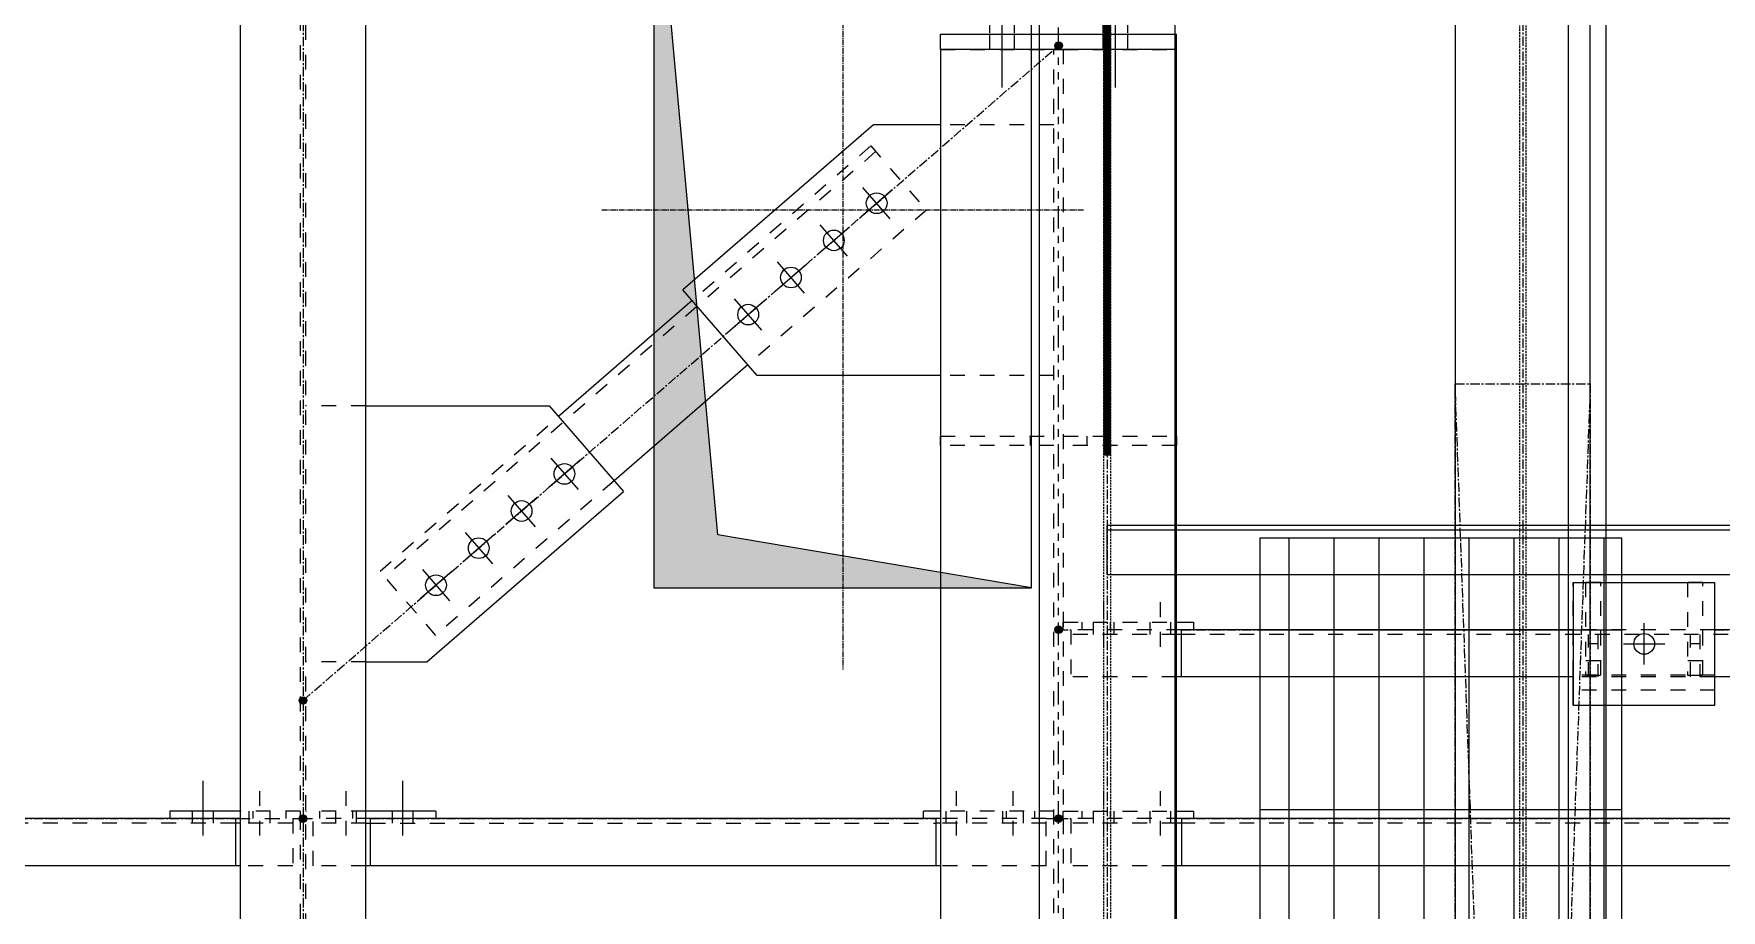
# Model space of a CAD drawing. Header units: inches. Extents: x 209270 to 234360, y -180214 to -150194.
# Drawn here: x 227091 to 229325, y -159761 to -158600 of the extents above; entities that cross this region are included whole.
import ezdxf

# ---------------------------------------------------------------- set-up
doc = ezdxf.new("R2010")
doc.units = ezdxf.units.IN
doc.header["$LTSCALE"] = 10
doc.header["$MEASUREMENT"] = 0
for name, pattern in [('CENTER', [2, 1.25, -0.25, 0.25, -0.25]), ('CENTER2', [1.125, 0.75, -0.125, 0.125, -0.125]), ('DXK_LINE_DOT2', [3.9198, 1.9599, -1.9599]), ('DXK_LINE_DOT5', [7.8785, 2.979, -0.9799, 0.9799, -0.9799, 0.9799, -0.9799]), ('HIDDEN', [0.375, 0.25, -0.125])]:
    doc.linetypes.add(name, pattern=pattern)
for name, color, linetype in [('_STR_0', 2, 'Continuous'), ('_STR_1', 2, 'Continuous'), ('_STR_2', 2, 'Continuous'), ('_STR_4', 2, 'Continuous')]:
    doc.layers.add(name, color=color, linetype=linetype)
for name, color, linetype, lineweight in [('All Bought', 110, 'Continuous', 9), ('CEN', 1, 'CENTER', 9), ('CENETR LINE', 1, 'CENTER2', 9), ('CIVIL', 6, 'Continuous', 9), ('DIM', 42, 'Continuous', 13), ('DIM.', 42, 'Continuous', 13), ('handrail', 11, 'FENCELINE1', 9), ('HIDDEN', 3, 'HIDDEN', 9), ('MAIN OBJECT', 2, 'Continuous', 18), ('Sheeting', 4, 'Continuous', 0)]:
    doc.layers.add(name, color=color, linetype=linetype, lineweight=lineweight)
doc.linetypes.add('FENCELINE1', pattern='A,0.25,-0.1,[133,arial.ttf,S=0.1,R=0,X=-0.1,Y=0],-0.1,1', length=1.45)

# ---------------------------------------------------------------- blocks, each defined once
blk = doc.blocks.new('A$C9du6586tt')
at = {"layer": 'CEN'}
for p, q in [((89.4, 2500), (-89.4, -2500)), ((89.4, -2500), (-89.4, 2500))]:
    blk.add_line(p, q, dxfattribs=at)
blk.add_lwpolyline([(89.4, 2500), (89.4, -2500), (-89.4, -2500), (-89.4, 2500)], close=True, dxfattribs=at)
blk = doc.blocks.new('A$Cdc69ee36')
h = blk.add_hatch()
h.set_pattern_fill('GRATE', color=256, scale=75, angle=90)
h.set_pattern_definition([(89.999995, (-345791.23, -616422.02), (-59.53125, 5.6e-06), []), (179.999995, (-345791.23, -616422.02), (-2e-05, -238.125), [])])
h.paths.add_polyline_path([(-479.1, -1), (0, -1), (0, 779), (-479.1, 779)])
blk.add_lwpolyline([(-479.1, -1), (0, -1), (0, 779), (-479.1, 779)], close=True)
blk = doc.blocks.new('A$Cac50f627')
at = {"layer": 'MAIN OBJECT'}
h = blk.add_hatch(color=6, dxfattribs=at)
h.dxf.hatch_style = 1
h.paths.add_polyline_path([(250, -600), (-250, -600), (-250, 400), (-165.5, -529.8)])
at = {"layer": 'CENETR LINE'}
for p, q in [((0, 508.2), (0, -708.2)), ((318.7, -100), (-318.7, -100))]:
    blk.add_line(p, q, dxfattribs=at)
at = {"layer": 'CIVIL'}
blk.add_lwpolyline([(250, -600), (250, 400), (-250, 400), (-250, -600)], close=True, dxfattribs=at)
blk.add_lwpolyline([(250, -600), (-165.5, -529.8), (-250, 400)], dxfattribs=at)
blk = doc.blocks.new('GridLine-116860372-116903 - 114867')
at = {"layer": '_STR_2', "linetype": 'DXK_LINE_DOT5'}
blk.add_line((228447.6, -167130.5), (228447.6, -151923.3), dxfattribs=at)
blk = doc.blocks.new('Part-116860372-115044 - 114867')
at = {"layer": '_STR_4', "linetype": 'Continuous'}
for points in [[(226072.6, -159644.2, -1), (226072.6, -159634.2, -1)], [(227447.6, -159644.2, -1), (227447.6, -159634.2, -1)]]:
    blk.add_hatch(color=256, dxfattribs=at).paths.add_polyline_path(points)
at = {"layer": '_STR_1', "linetype": 'DXK_LINE_DOT2'}
for p, q in [((226087.9, -159639.2), (226087.9, -159701.7)), ((226191.3, -159639.2), (226087.9, -159639.2)), ((226185.1, -159645.4), (226087.9, -159645.4)), ((227358.1, -159645.4), (226191.3, -159645.4)), ((227358.1, -159639.2), (227434, -159639.2)), ((227434, -159645.4), (227364.3, -159645.4)), ((227434, -159639.2), (227434, -159701.7)), ((226185.1, -159701.7), (226087.9, -159701.7)), ((227434, -159701.7), (227364.3, -159701.7))]:
    blk.add_line(p, q, dxfattribs=at)
at = {"layer": '_STR_2', "linetype": 'Continuous'}
for p, q in [((226191.3, -159645.4), (226185.1, -159645.4)), ((227358.1, -159639.2), (226191.3, -159639.2)), ((226191.3, -159701.7), (226191.3, -159639.2)), ((227358.1, -159639.2), (227358.1, -159701.7)), ((227364.3, -159645.4), (227358.1, -159645.4)), ((227364.3, -159701.7), (226185.1, -159701.7))]:
    blk.add_line(p, q, dxfattribs=at)
at = {"layer": '_STR_4', "linetype": 'CENTER'}
for p, q in [((226072.6, -159639.2), (226087.9, -159639.2)), ((226191.3, -159639.2), (227358.1, -159639.2)), ((227434, -159639.2), (227447.6, -159639.2))]:
    blk.add_line(p, q, dxfattribs=at)
at = {"layer": '_STR_4', "linetype": 'Continuous'}
for centre in [(226072.6, -159639.2), (227447.6, -159639.2)]:
    blk.add_circle(centre, 5, dxfattribs=at)
blk = doc.blocks.new('Part-116860372-115046 - 114867')
at = {"layer": '_STR_4', "linetype": 'Continuous'}
for points in [[(228447.6, -159644.2, -1), (228447.6, -159634.2, -1)], [(229697.6, -159644.2, -1), (229697.6, -159634.2, -1)]]:
    blk.add_hatch(color=256, dxfattribs=at).paths.add_polyline_path(points)
at = {"layer": '_STR_1', "linetype": 'DXK_LINE_DOT2'}
for p, q in [((228610.1, -159639.2), (228463.8, -159639.2)), ((228463.8, -159639.2), (228463.8, -159701.7)), ((228603.8, -159645.4), (228463.8, -159645.4)), ((229608.1, -159645.4), (228610.1, -159645.4)), ((229608.1, -159639.2), (229684, -159639.2)), ((229684, -159645.4), (229614.3, -159645.4)), ((229684, -159639.2), (229684, -159664.2)), ((229608.1, -159664.2), (229608.1, -159701.7)), ((229684, -159664.2), (229614.3, -159664.2)), ((228603.8, -159701.7), (228463.8, -159701.7)), ((229608.1, -159701.7), (229608.1, -159701.7))]:
    blk.add_line(p, q, dxfattribs=at)
at = {"layer": '_STR_2', "linetype": 'Continuous'}
for p, q in [((228610.1, -159645.4), (228603.8, -159645.4)), ((229608.1, -159639.2), (228610.1, -159639.2)), ((228610.1, -159639.2), (228610.1, -159701.7)), ((229608.1, -159639.2), (229608.1, -159701.7)), ((229614.3, -159645.4), (229608.1, -159645.4)), ((229614.3, -159664.2), (229608.1, -159664.2)), ((229608.1, -159701.7), (228603.8, -159701.7))]:
    blk.add_line(p, q, dxfattribs=at)
at = {"layer": '_STR_4', "linetype": 'CENTER'}
for p, q in [((228447.6, -159639.2), (228463.8, -159639.2)), ((228610.1, -159639.2), (229608.1, -159639.2)), ((229684, -159639.2), (229697.6, -159639.2))]:
    blk.add_line(p, q, dxfattribs=at)
at = {"layer": '_STR_4', "linetype": 'Continuous'}
for centre in [(228447.6, -159639.2), (229697.6, -159639.2)]:
    blk.add_circle(centre, 5, dxfattribs=at)
blk = doc.blocks.new('Part-116860372-114976 - 114867')
at = {"layer": '_STR_4', "linetype": 'Continuous'}
for points in [[(227447.6, -158269.2, -1), (227447.6, -158259.2, -1)], [(227447.6, -160519.2, -1), (227447.6, -160509.2, -1)]]:
    blk.add_hatch(color=256, dxfattribs=at).paths.add_polyline_path(points)
at = {"layer": '_STR_1', "linetype": 'DXK_LINE_DOT2'}
for p, q in [((227444, -158277.7), (227444, -158380.2)), ((227451.1, -158277.7), (227444, -158277.7)), ((227451.1, -158277.7), (227451.1, -158347.4)), ((227451.1, -158353.7), (227451.1, -160351.7)), ((227444, -158380.2), (227444, -160351.7)), ((227364.3, -160357.9), (227364.3, -160497.9)), ((227444, -160357.9), (227444, -160497.9)), ((227451.1, -160357.9), (227451.1, -160497.9)), ((227530.8, -160357.9), (227530.8, -160497.9)), ((227530.8, -160497.9), (227364.3, -160497.9))]:
    blk.add_line(p, q, dxfattribs=at)
at = {"layer": '_STR_2', "linetype": 'Continuous'}
for p, q in [((227364.3, -158353.7), (227364.3, -160357.9)), ((227530.8, -158353.7), (227364.3, -158353.7)), ((227444, -158347.4), (227444, -158353.7)), ((227451.1, -158347.4), (227451.1, -158353.7)), ((227530.8, -160357.9), (227530.8, -158353.7)), ((227530.8, -160351.7), (227364.3, -160351.7)), ((227444, -160351.7), (227444, -160357.9)), ((227451.1, -160351.7), (227451.1, -160357.9))]:
    blk.add_line(p, q, dxfattribs=at)
at = {"layer": '_STR_4', "linetype": 'CENTER'}
blk.add_line((227447.6, -158264.2), (227447.6, -160514.2), dxfattribs=at)
at = {"layer": '_STR_4', "linetype": 'Continuous'}
for centre in [(227447.6, -158264.2), (227447.6, -160514.2)]:
    blk.add_circle(centre, 5, dxfattribs=at)
blk = doc.blocks.new('Bolt-116860372-115919 - 114867')
at = {"layer": '_STR_1', "linetype": 'DXK_LINE_DOT2'}
for p, q in [((228312.6, -159661.7), (228312.6, -159589.2)), ((228387.6, -159661.7), (228387.6, -159589.2)), ((228298.8, -159639.2), (228298.8, -159629.2)), ((228326.3, -159639.2), (228326.3, -159629.2)), ((228373.8, -159639.2), (228373.8, -159629.2)), ((228401.3, -159639.2), (228401.3, -159629.2)), ((228298.8, -159645.4), (228298.8, -159639.2)), ((228326.3, -159645.4), (228326.3, -159639.2)), ((228373.8, -159645.4), (228373.8, -159639.2)), ((228401.3, -159645.4), (228401.3, -159639.2))]:
    blk.add_line(p, q, dxfattribs=at)
blk = doc.blocks.new('Part-116860372-115045 - 114867')
at = {"layer": '_STR_4', "linetype": 'Continuous'}
for points in [[(227447.6, -159644.2, -1), (227447.6, -159634.2, -1)], [(228447.6, -159644.2, -1), (228447.6, -159634.2, -1)]]:
    blk.add_hatch(color=256, dxfattribs=at).paths.add_polyline_path(points)
at = {"layer": '_STR_1', "linetype": 'DXK_LINE_DOT2'}
for p, q in [((227461.1, -159701.7), (227461.1, -159639.2)), ((227537.1, -159639.2), (227461.1, -159639.2)), ((227530.8, -159645.4), (227461.1, -159645.4)), ((227537.1, -159645.4), (228285.1, -159645.4)), ((228431.3, -159639.2), (228285.1, -159639.2)), ((228431.3, -159645.4), (228291.3, -159645.4)), ((228431.3, -159701.7), (228431.3, -159639.2)), ((227530.8, -159701.7), (227461.1, -159701.7)), ((228431.3, -159701.7), (228291.3, -159701.7))]:
    blk.add_line(p, q, dxfattribs=at)
at = {"layer": '_STR_2', "linetype": 'Continuous'}
for p, q in [((227530.8, -159645.4), (227537.1, -159645.4)), ((228285.1, -159639.2), (227537.1, -159639.2)), ((227537.1, -159701.7), (227537.1, -159639.2)), ((228285.1, -159639.2), (228285.1, -159701.7)), ((228291.3, -159645.4), (228285.1, -159645.4)), ((228291.3, -159701.7), (227530.8, -159701.7))]:
    blk.add_line(p, q, dxfattribs=at)
at = {"layer": '_STR_4', "linetype": 'CENTER'}
for p, q in [((227447.6, -159639.2), (227461.1, -159639.2)), ((227537.1, -159639.2), (228285.1, -159639.2)), ((228431.3, -159639.2), (228447.6, -159639.2))]:
    blk.add_line(p, q, dxfattribs=at)
at = {"layer": '_STR_4', "linetype": 'Continuous'}
for centre in [(227447.6, -159639.2), (228447.6, -159639.2)]:
    blk.add_circle(centre, 5, dxfattribs=at)
blk = doc.blocks.new('Part-116860372-115048 - 114867')
at = {"layer": '_STR_4', "linetype": 'Continuous'}
for points in [[(228447.6, -159394.2, -1), (228447.6, -159384.2, -1)], [(229697.6, -159394.2, -1), (229697.6, -159384.2, -1)]]:
    blk.add_hatch(color=256, dxfattribs=at).paths.add_polyline_path(points)
at = {"layer": '_STR_1', "linetype": 'DXK_LINE_DOT2'}
for p, q in [((228463.8, -159389.2), (228463.8, -159451.7)), ((228610.1, -159389.2), (228463.8, -159389.2)), ((229316.3, -159389.2), (229128.8, -159389.2)), ((229608.1, -159389.2), (229684, -159389.2)), ((229684, -159389.2), (229684, -159451.7)), ((228603.8, -159395.4), (228463.8, -159395.4)), ((229608.1, -159395.4), (228610.1, -159395.4)), ((229684, -159395.4), (229614.3, -159395.4)), ((228603.8, -159451.7), (228463.8, -159451.7)), ((229316.3, -159451.7), (229128.8, -159451.7)), ((229684, -159451.7), (229608.1, -159451.7))]:
    blk.add_line(p, q, dxfattribs=at)
at = {"layer": '_STR_2', "linetype": 'Continuous'}
for p, q in [((229128.8, -159389.2), (228610.1, -159389.2)), ((228610.1, -159451.7), (228610.1, -159389.2)), ((229608.1, -159389.2), (229316.3, -159389.2)), ((229608.1, -159389.2), (229608.1, -159451.7)), ((228610.1, -159395.4), (228603.8, -159395.4)), ((229614.3, -159395.4), (229608.1, -159395.4)), ((229128.8, -159451.7), (228603.8, -159451.7)), ((229614.3, -159451.7), (229316.3, -159451.7))]:
    blk.add_line(p, q, dxfattribs=at)
at = {"layer": '_STR_4', "linetype": 'CENTER'}
for p, q in [((228447.6, -159389.2), (228463.8, -159389.2)), ((228610.1, -159389.2), (229128.8, -159389.2)), ((229316.3, -159389.2), (229608.1, -159389.2)), ((229684, -159389.2), (229697.6, -159389.2))]:
    blk.add_line(p, q, dxfattribs=at)
at = {"layer": '_STR_4', "linetype": 'Continuous'}
for centre in [(228447.6, -159389.2), (229697.6, -159389.2)]:
    blk.add_circle(centre, 5, dxfattribs=at)
blk = doc.blocks.new('Part-116860372-115917 - 114867')
at = {"layer": '_STR_1', "linetype": 'DXK_LINE_DOT2'}
for p, q in [((228441.3, -159629.2), (228291.3, -159629.2)), ((228378.8, -159639.2), (228378.8, -159629.2)), ((228416.3, -159639.2), (228416.3, -159629.2))]:
    blk.add_line(p, q, dxfattribs=at)
at = {"layer": '_STR_2', "linetype": 'Continuous'}
for p, q in [((228291.3, -159629.2), (228268.8, -159629.2)), ((228268.8, -159639.2), (228268.8, -159629.2)), ((228291.3, -159639.2), (228285.1, -159639.2))]:
    blk.add_line(p, q, dxfattribs=at)
blk = doc.blocks.new('Part-116860372-115768 - 114867')
at = {"layer": '_STR_1', "linetype": 'DXK_LINE_DOT2'}
for p, q in [((227444, -159629.2), (227364.3, -159629.2)), ((227381.5, -159639.2), (227381.5, -159629.2)), ((227425.3, -159639.2), (227425.3, -159629.2)), ((227444, -159629.2), (227444, -159639.2))]:
    blk.add_line(p, q, dxfattribs=at)
at = {"layer": '_STR_2', "linetype": 'Continuous'}
for p, q in [((227364.3, -159629.2), (227271.5, -159629.2)), ((227271.5, -159629.2), (227271.5, -159639.2)), ((227364.3, -159639.2), (227358.1, -159639.2))]:
    blk.add_line(p, q, dxfattribs=at)
blk = doc.blocks.new('Bolt-116860372-115770 - 114867')
at = {"layer": '_STR_1', "linetype": 'DXK_LINE_DOT2'}
for p, q in [((227504.9, -159661.7), (227504.9, -159589.2)), ((227491.1, -159639.2), (227491.1, -159629.2)), ((227518.6, -159639.2), (227518.6, -159629.2)), ((227491.1, -159645.4), (227491.1, -159639.2)), ((227518.6, -159645.4), (227518.6, -159639.2))]:
    blk.add_line(p, q, dxfattribs=at)
at = {"layer": '_STR_2', "linetype": 'Continuous'}
for p, q in [((227579.9, -159661.7), (227579.9, -159589.2)), ((227566.1, -159639.2), (227566.1, -159629.2)), ((227593.6, -159639.2), (227593.6, -159629.2)), ((227566.1, -159645.4), (227566.1, -159639.2)), ((227593.6, -159645.4), (227593.6, -159639.2))]:
    blk.add_line(p, q, dxfattribs=at)
blk = doc.blocks.new('Part-116860372-115108 - 114867')
at = {"layer": '_STR_4', "linetype": 'Continuous'}
for points in [[(228447.6, -158620.9, -1), (228447.6, -158610.9, -1)], [(227447.6, -159487.9, -1), (227447.6, -159477.9, -1)]]:
    blk.add_hatch(color=256, dxfattribs=at).paths.add_polyline_path(points)
at = {"layer": '_STR_1', "linetype": 'DXK_LINE_DOT2'}
for p, q in [((228205.4, -158756.3), (227556.1, -159319.3)), ((228198.9, -158748.8), (227962.8, -158953.5)), ((228198.9, -158748.8), (228272.6, -158833.8)), ((228272.6, -158833.8), (228036.5, -159038.5)), ((227549.6, -159311.8), (227785.7, -159107)), ((227859.4, -159192), (227623.3, -159396.7)), ((227623.3, -159396.7), (227549.6, -159311.8))]:
    blk.add_line(p, q, dxfattribs=at)
at = {"layer": '_STR_2', "linetype": 'Continuous'}
for p, q in [((227962.8, -158953.5), (227785.7, -159107)), ((228036.5, -159038.5), (227859.4, -159192))]:
    blk.add_line(p, q, dxfattribs=at)
at = {"layer": '_STR_4', "linetype": 'CENTER'}
blk.add_line((227447.6, -159482.9), (228447.6, -158615.9), dxfattribs=at)
at = {"layer": '_STR_4', "linetype": 'Continuous'}
for centre in [(228447.6, -158615.9), (227447.6, -159482.9)]:
    blk.add_circle(centre, 5, dxfattribs=at)
blk = doc.blocks.new('Part-116860372-115921 - 114867')
at = {"layer": '_STR_1', "linetype": 'DXK_LINE_DOT2'}
for p, q in [((228453.8, -159389.2), (228453.8, -159379.2)), ((228453.8, -159379.2), (228603.8, -159379.2)), ((228478.8, -159389.2), (228478.8, -159379.2)), ((228516.3, -159389.2), (228516.3, -159379.2))]:
    blk.add_line(p, q, dxfattribs=at)
at = {"layer": '_STR_2', "linetype": 'Continuous'}
for p, q in [((228603.8, -159379.2), (228626.3, -159379.2)), ((228610.1, -159389.2), (228603.8, -159389.2)), ((228626.3, -159379.2), (228626.3, -159389.2))]:
    blk.add_line(p, q, dxfattribs=at)
blk = doc.blocks.new('Part-116860372-115115 - 114867')
at = {"layer": '_STR_2', "linetype": 'Continuous'}
for p, q in [((228603.8, -158620.9), (228291.3, -158620.9)), ((228291.3, -158620.9), (228291.3, -166624.2)), ((228603.8, -166624.2), (228603.8, -158620.9))]:
    blk.add_line(p, q, dxfattribs=at)
blk = doc.blocks.new('Part-116860372-115117 - 114867')
at = {"layer": '_STR_1', "linetype": 'DXK_LINE_DOT2'}
for p, q in [((228441.3, -158620.9), (228453.8, -158620.9)), ((228441.3, -166624.2), (228441.3, -158620.9)), ((228453.8, -158620.9), (228453.8, -166624.2))]:
    blk.add_line(p, q, dxfattribs=at)
blk = doc.blocks.new('Bolt-116860372-115920 - 114867')
at = {"layer": '_STR_1', "linetype": 'DXK_LINE_DOT2'}
for p, q in [((228507.6, -159661.7), (228507.6, -159589.2)), ((228582.6, -159661.7), (228582.6, -159589.2)), ((228493.8, -159639.2), (228493.8, -159629.2)), ((228521.3, -159639.2), (228521.3, -159629.2)), ((228568.8, -159639.2), (228568.8, -159629.2)), ((228596.3, -159639.2), (228596.3, -159629.2)), ((228493.8, -159645.4), (228493.8, -159639.2)), ((228521.3, -159645.4), (228521.3, -159639.2)), ((228568.8, -159645.4), (228568.8, -159639.2)), ((228596.3, -159645.4), (228596.3, -159639.2))]:
    blk.add_line(p, q, dxfattribs=at)
blk = doc.blocks.new('Part-116860372-116719 - 114867')
at = {"layer": '_STR_1', "linetype": 'DXK_LINE_DOT2'}
for p, q in [((229280.1, -159326.7), (229280.1, -159449.2)), ((229300.1, -159326.7), (229280.1, -159326.7)), ((229300.1, -159449.2), (229300.1, -159326.7)), ((229300.1, -159430.4), (229280.1, -159430.4)), ((229280.1, -159449.2), (229300.1, -159449.2))]:
    blk.add_line(p, q, dxfattribs=at)
blk = doc.blocks.new('Part-116860372-150349 - 114867')
at = {"layer": '_STR_1', "linetype": 'DXK_LINE_DOT2'}
for p, q in [((229148.8, -159451.7), (229148.8, -159395.4)), ((229161.3, -159407.8), (229148.8, -159407.8)), ((229161.3, -159395.4), (229161.3, -159451.7))]:
    blk.add_line(p, q, dxfattribs=at)
blk = doc.blocks.new('Part-116860372-116367 - 114867')
at = {"layer": '_STR_1', "linetype": 'DXK_LINE_DOT2'}
for p, q in [((228291.3, -159145.4), (228291.3, -159132.9)), ((228291.3, -159132.9), (228441.3, -159132.9)), ((228441.3, -159145.4), (228291.3, -159145.4)), ((228410.1, -159132.9), (228410.1, -159145.4))]:
    blk.add_line(p, q, dxfattribs=at)
blk = doc.blocks.new('Part-116860372-115874 - 114867')
at = {"layer": '_STR_1', "linetype": 'DXK_LINE_DOT2'}
for p, q in [((228291.3, -158620.9), (228441.3, -158620.9)), ((228453.8, -158620.9), (228603.8, -158620.9))]:
    blk.add_line(p, q, dxfattribs=at)
at = {"layer": '_STR_2', "linetype": 'Continuous'}
for p, q in [((228291.3, -158620.9), (228291.3, -158600.9)), ((228291.3, -158600.9), (228603.8, -158600.9)), ((228603.8, -158620.9), (228603.8, -158600.9))]:
    blk.add_line(p, q, dxfattribs=at)
blk = doc.blocks.new('Part-116860372-115918 - 114867')
at = {"layer": '_STR_1', "linetype": 'DXK_LINE_DOT2'}
for p, q in [((228453.8, -159639.2), (228453.8, -159629.2)), ((228453.8, -159629.2), (228603.8, -159629.2)), ((228478.8, -159639.2), (228478.8, -159629.2)), ((228516.3, -159639.2), (228516.3, -159629.2))]:
    blk.add_line(p, q, dxfattribs=at)
at = {"layer": '_STR_2', "linetype": 'Continuous'}
for p, q in [((228603.8, -159629.2), (228626.3, -159629.2)), ((228626.3, -159629.2), (228626.3, -159639.2)), ((228610.1, -159639.2), (228603.8, -159639.2))]:
    blk.add_line(p, q, dxfattribs=at)
blk = doc.blocks.new('Part-116860372-116246 - 114867')
at = {"layer": '_STR_1', "linetype": 'DXK_LINE_DOT2'}
for p, q in [((228441.3, -158720.6), (228291.3, -158720.6)), ((228441.3, -159052.6), (228291.3, -159052.6))]:
    blk.add_line(p, q, dxfattribs=at)
at = {"layer": '_STR_2', "linetype": 'Continuous'}
for p, q in [((228202.7, -158720.6), (227950.5, -158939.3)), ((228291.3, -158720.6), (228202.7, -158720.6)), ((228048.8, -159052.6), (227950.5, -158939.3)), ((228291.3, -159052.6), (228048.8, -159052.6))]:
    blk.add_line(p, q, dxfattribs=at)
blk = doc.blocks.new('Part-116860372-115767 - 114867')
at = {"layer": '_STR_1', "linetype": 'DXK_LINE_DOT2'}
for p, q in [((227530.8, -159629.2), (227451.1, -159629.2)), ((227469.9, -159639.2), (227469.9, -159629.2)), ((227513.6, -159639.2), (227513.6, -159629.2))]:
    blk.add_line(p, q, dxfattribs=at)
at = {"layer": '_STR_2', "linetype": 'Continuous'}
for p, q in [((227623.6, -159629.2), (227530.8, -159629.2)), ((227623.6, -159629.2), (227623.6, -159639.2)), ((227537.1, -159639.2), (227530.8, -159639.2))]:
    blk.add_line(p, q, dxfattribs=at)
blk = doc.blocks.new('Bolt-116860372-115922 - 114867')
at = {"layer": '_STR_1', "linetype": 'DXK_LINE_DOT2'}
for p, q in [((228507.6, -159411.7), (228507.6, -159339.2)), ((228582.6, -159411.7), (228582.6, -159339.2)), ((228493.8, -159389.2), (228493.8, -159379.2)), ((228493.8, -159395.4), (228493.8, -159389.2)), ((228521.3, -159389.2), (228521.3, -159379.2)), ((228521.3, -159395.4), (228521.3, -159389.2)), ((228568.8, -159389.2), (228568.8, -159379.2)), ((228568.8, -159395.4), (228568.8, -159389.2)), ((228596.3, -159389.2), (228596.3, -159379.2)), ((228596.3, -159395.4), (228596.3, -159389.2))]:
    blk.add_line(p, q, dxfattribs=at)
blk = doc.blocks.new('Bolt-116860372-115771 - 114867')
at = {"layer": '_STR_1', "linetype": 'DXK_LINE_DOT2'}
for p, q in [((227390.3, -159661.7), (227390.3, -159589.2)), ((227376.5, -159639.2), (227376.5, -159629.2)), ((227404, -159639.2), (227404, -159629.2)), ((227376.5, -159645.4), (227376.5, -159639.2)), ((227404, -159645.4), (227404, -159639.2))]:
    blk.add_line(p, q, dxfattribs=at)
at = {"layer": '_STR_2', "linetype": 'Continuous'}
for p, q in [((227315.3, -159661.7), (227315.3, -159589.2)), ((227301.5, -159639.2), (227301.5, -159629.2)), ((227329, -159639.2), (227329, -159629.2)), ((227301.5, -159645.4), (227301.5, -159639.2)), ((227329, -159645.4), (227329, -159639.2))]:
    blk.add_line(p, q, dxfattribs=at)
blk = doc.blocks.new('Part-116860372-116716 - 114867')
at = {"layer": '_STR_2', "linetype": 'Continuous'}
for p, q in [((229128.8, -159326.7), (229316.3, -159326.7)), ((229128.8, -159326.7), (229128.8, -159489.2)), ((229316.3, -159489.2), (229316.3, -159326.7)), ((229128.8, -159489.2), (229316.3, -159489.2))]:
    blk.add_line(p, q, dxfattribs=at)
blk = doc.blocks.new('Bolt-116860372-115875 - 114867')
at = {"layer": '_STR_2', "linetype": 'Continuous'}
for p, q in [((228372.6, -158559.1), (228372.6, -158671.6)), ((228372.6, -158559.1), (228372.6, -158671.6)), ((228372.6, -158559.1), (228372.6, -158671.6)), ((228372.6, -158559.1), (228372.6, -158671.6)), ((228372.6, -158559.1), (228372.6, -158671.6)), ((228372.6, -158559.1), (228372.6, -158671.6)), ((228372.6, -158559.1), (228372.6, -158671.6)), ((228372.6, -158559.1), (228372.6, -158671.6)), ((228372.6, -158559.1), (228372.6, -158671.6)), ((228372.6, -158559.1), (228372.6, -158671.6)), ((228522.6, -158559.1), (228522.6, -158671.6)), ((228522.6, -158559.1), (228522.6, -158671.6)), ((228522.6, -158559.1), (228522.6, -158671.6)), ((228522.6, -158559.1), (228522.6, -158671.6)), ((228522.6, -158559.1), (228522.6, -158671.6)), ((228522.6, -158559.1), (228522.6, -158671.6)), ((228522.6, -158559.1), (228522.6, -158671.6)), ((228522.6, -158559.1), (228522.6, -158671.6)), ((228522.6, -158559.1), (228522.6, -158671.6)), ((228522.6, -158559.1), (228522.6, -158671.6)), ((228356.3, -158577.9), (228356.3, -158599.6)), ((228356.3, -158577.9), (228356.3, -158599.6)), ((228356.3, -158577.9), (228356.3, -158599.6)), ((228356.3, -158577.9), (228356.3, -158599.6)), ((228356.3, -158577.9), (228356.3, -158599.6)), ((228356.3, -158577.9), (228356.3, -158599.6)), ((228356.3, -158577.9), (228356.3, -158599.6)), ((228356.3, -158577.9), (228356.3, -158599.6)), ((228356.3, -158577.9), (228356.3, -158599.6)), ((228356.3, -158577.9), (228356.3, -158599.6)), ((228388.8, -158577.9), (228388.8, -158599.6)), ((228388.8, -158577.9), (228388.8, -158599.6)), ((228388.8, -158577.9), (228388.8, -158599.6)), ((228388.8, -158577.9), (228388.8, -158599.6)), ((228388.8, -158577.9), (228388.8, -158599.6)), ((228388.8, -158577.9), (228388.8, -158599.6)), ((228388.8, -158577.9), (228388.8, -158599.6)), ((228388.8, -158577.9), (228388.8, -158599.6)), ((228388.8, -158577.9), (228388.8, -158599.6)), ((228388.8, -158577.9), (228388.8, -158599.6)), ((228506.3, -158577.9), (228506.3, -158599.6)), ((228506.3, -158577.9), (228506.3, -158599.6)), ((228506.3, -158577.9), (228506.3, -158599.6)), ((228506.3, -158577.9), (228506.3, -158599.6)), ((228506.3, -158577.9), (228506.3, -158599.6)), ((228506.3, -158577.9), (228506.3, -158599.6)), ((228506.3, -158577.9), (228506.3, -158599.6)), ((228506.3, -158577.9), (228506.3, -158599.6)), ((228506.3, -158577.9), (228506.3, -158599.6)), ((228506.3, -158577.9), (228506.3, -158599.6)), ((228538.8, -158577.9), (228538.8, -158599.6)), ((228538.8, -158577.9), (228538.8, -158599.6)), ((228538.8, -158577.9), (228538.8, -158599.6)), ((228538.8, -158577.9), (228538.8, -158599.6)), ((228538.8, -158577.9), (228538.8, -158599.6)), ((228538.8, -158577.9), (228538.8, -158599.6)), ((228538.8, -158577.9), (228538.8, -158599.6)), ((228538.8, -158577.9), (228538.8, -158599.6)), ((228538.8, -158577.9), (228538.8, -158599.6)), ((228538.8, -158577.9), (228538.8, -158599.6)), ((228356.3, -158600.9), (228356.3, -158620.9)), ((228356.3, -158600.9), (228356.3, -158620.9)), ((228356.3, -158600.9), (228356.3, -158620.9)), ((228356.3, -158600.9), (228356.3, -158620.9)), ((228356.3, -158600.9), (228356.3, -158620.9)), ((228356.3, -158600.9), (228356.3, -158620.9)), ((228356.3, -158600.9), (228356.3, -158620.9)), ((228356.3, -158600.9), (228356.3, -158620.9)), ((228356.3, -158600.9), (228356.3, -158620.9)), ((228356.3, -158600.9), (228356.3, -158620.9)), ((228388.8, -158600.9), (228388.8, -158620.9)), ((228388.8, -158600.9), (228388.8, -158620.9)), ((228388.8, -158600.9), (228388.8, -158620.9)), ((228388.8, -158600.9), (228388.8, -158620.9)), ((228388.8, -158600.9), (228388.8, -158620.9)), ((228388.8, -158600.9), (228388.8, -158620.9)), ((228388.8, -158600.9), (228388.8, -158620.9)), ((228388.8, -158600.9), (228388.8, -158620.9)), ((228388.8, -158600.9), (228388.8, -158620.9)), ((228388.8, -158600.9), (228388.8, -158620.9)), ((228506.3, -158600.9), (228506.3, -158620.9)), ((228506.3, -158600.9), (228506.3, -158620.9)), ((228506.3, -158600.9), (228506.3, -158620.9)), ((228506.3, -158600.9), (228506.3, -158620.9)), ((228506.3, -158600.9), (228506.3, -158620.9)), ((228506.3, -158600.9), (228506.3, -158620.9)), ((228506.3, -158600.9), (228506.3, -158620.9)), ((228506.3, -158600.9), (228506.3, -158620.9)), ((228506.3, -158600.9), (228506.3, -158620.9)), ((228506.3, -158600.9), (228506.3, -158620.9)), ((228538.8, -158600.9), (228538.8, -158620.9)), ((228538.8, -158600.9), (228538.8, -158620.9)), ((228538.8, -158600.9), (228538.8, -158620.9)), ((228538.8, -158600.9), (228538.8, -158620.9)), ((228538.8, -158600.9), (228538.8, -158620.9)), ((228538.8, -158600.9), (228538.8, -158620.9)), ((228538.8, -158600.9), (228538.8, -158620.9)), ((228538.8, -158600.9), (228538.8, -158620.9)), ((228538.8, -158600.9), (228538.8, -158620.9)), ((228538.8, -158600.9), (228538.8, -158620.9))]:
    blk.add_line(p, q, dxfattribs=at)
blk = doc.blocks.new('Bolt-116860372-116247 - 114867')
at = {"layer": '_STR_2', "linetype": 'Continuous'}
for p, q in [((228186, -158842.7), (228227.5, -158806.6)), ((228224.8, -158845.4), (228188.7, -158803.9)), ((228129.3, -158891.8), (228170.9, -158855.8)), ((228168.1, -158894.6), (228132.1, -158853)), ((228072.7, -158940.9), (228114.2, -158904.9)), ((228111.4, -158943.7), (228075.4, -158902.1)), ((228016, -158990.1), (228057.5, -158954)), ((228054.8, -158992.8), (228018.8, -158951.3))]:
    blk.add_line(p, q, dxfattribs=at)
for centre in [(228206.8, -158824.6), (228150.1, -158873.8), (228093.4, -158922.9), (228036.8, -158972)]:
    blk.add_circle(centre, 13.7, dxfattribs=at)
blk = doc.blocks.new('Part-116860372-116249 - 114867')
at = {"layer": '_STR_1', "linetype": 'DXK_LINE_DOT2'}
for p, q in [((227530.8, -159092.9), (227451.1, -159092.9)), ((227530.8, -159431.9), (227451.1, -159431.9))]:
    blk.add_line(p, q, dxfattribs=at)
at = {"layer": '_STR_2', "linetype": 'Continuous'}
for p, q in [((227530.8, -159092.9), (227773.4, -159092.9)), ((227773.4, -159092.9), (227871.7, -159206.2)), ((227611.3, -159431.9), (227871.7, -159206.2)), ((227530.8, -159431.9), (227611.3, -159431.9))]:
    blk.add_line(p, q, dxfattribs=at)
blk = doc.blocks.new('Bolt-116860372-116250 - 114867')
at = {"layer": '_STR_2', "linetype": 'Continuous'}
for p, q in [((227814.3, -159164.9), (227772.8, -159200.9)), ((227775.6, -159162.1), (227811.6, -159203.7)), ((227718.9, -159211.3), (227754.9, -159252.8)), ((227757.7, -159214), (227716.1, -159250.1)), ((227701, -159263.2), (227659.5, -159299.2)), ((227662.2, -159260.4), (227698.3, -159302)), ((227644.4, -159312.3), (227602.8, -159348.3)), ((227605.6, -159309.5), (227641.6, -159351.1))]:
    blk.add_line(p, q, dxfattribs=at)
for centre in [(227793.6, -159182.9), (227736.9, -159232), (227680.2, -159281.2), (227623.6, -159330.3)]:
    blk.add_circle(centre, 13.7, dxfattribs=at)
blk = doc.blocks.new('Part-116860372-116366 - 114867')
at = {"layer": '_STR_1', "linetype": 'DXK_LINE_DOT2'}
for p, q in [((228453.8, -159132.9), (228603.8, -159132.9)), ((228603.8, -159145.4), (228453.8, -159145.4)), ((228485.1, -159132.9), (228485.1, -159145.4)), ((228603.8, -159132.9), (228603.8, -159145.4))]:
    blk.add_line(p, q, dxfattribs=at)
blk = doc.blocks.new('Part-116860372-116715 - 114867')
at = {"layer": '_STR_1', "linetype": 'DXK_LINE_DOT2'}
for p, q in [((229128.8, -159469.2), (229128.8, -159449.2)), ((229316.3, -159449.2), (229128.8, -159449.2)), ((229316.3, -159469.2), (229316.3, -159449.2)), ((229316.3, -159469.2), (229128.8, -159469.2))]:
    blk.add_line(p, q, dxfattribs=at)
blk = doc.blocks.new('Part-116860372-116717 - 114867')
at = {"layer": '_STR_1', "linetype": 'DXK_LINE_DOT2'}
for p, q in [((229128.8, -159449.2), (229128.8, -159326.7)), ((229128.8, -159326.7), (229316.3, -159326.7)), ((229316.3, -159449.2), (229316.3, -159326.7)), ((229128.8, -159489.2), (229128.8, -159469.2)), ((229316.3, -159489.2), (229316.3, -159469.2)), ((229128.8, -159489.2), (229316.3, -159489.2))]:
    blk.add_line(p, q, dxfattribs=at)
blk = doc.blocks.new('Part-116860372-116718 - 114867')
at = {"layer": '_STR_1', "linetype": 'DXK_LINE_DOT2'}
for p, q in [((229145.1, -159326.7), (229145.1, -159449.2)), ((229165.1, -159326.7), (229145.1, -159326.7)), ((229165.1, -159449.2), (229165.1, -159326.7)), ((229165.1, -159430.4), (229145.1, -159430.4)), ((229145.1, -159449.2), (229165.1, -159449.2))]:
    blk.add_line(p, q, dxfattribs=at)
blk = doc.blocks.new('Bolt-116860372-116720 - 114867')
at = {"layer": '_STR_2', "linetype": 'Continuous'}
for p, q in [((229222.6, -159435.4), (229222.6, -159380.4)), ((229195.1, -159407.9), (229250.1, -159407.9))]:
    blk.add_line(p, q, dxfattribs=at)
blk.add_circle((229222.6, -159407.9), 13.7, dxfattribs=at)
blk = doc.blocks.new('Part-116860372-150351 - 114867')
at = {"layer": '_STR_1', "linetype": 'DXK_LINE_DOT2'}
for p, q in [((229283.8, -159451.7), (229283.8, -159395.4)), ((229296.3, -159407.8), (229283.8, -159407.8)), ((229296.3, -159395.4), (229296.3, -159451.7))]:
    blk.add_line(p, q, dxfattribs=at)
blk = doc.blocks.new('Part-116860372-157427 - 114867')
at = {"layer": '_STR_1', "linetype": 'DXK_LINE_DOT2'}
for p, q in [((228291.3, -158620.9), (228291.3, -159132.9)), ((228603.8, -159132.9), (228603.8, -158620.9)), ((228291.3, -159145.4), (228291.3, -159882.9)), ((228603.8, -159882.9), (228603.8, -159145.4))]:
    blk.add_line(p, q, dxfattribs=at)

msp = doc.modelspace()

# ---------------------------------------------------------------- linework, layer by layer
at = {"layer": 'CEN'}
msp.add_line((229061.8, -155263.7), (229061.8, -165259.3), dxfattribs=at)
at = {"layer": 'CEN', "elevation": 0.8}
msp.add_lwpolyline([(217011.9, -155263.7), (228511.9, -155263.7), (228511.9, -165263.7), (217011.9, -165263.7)], close=True, dxfattribs=at)
at = {"layer": 'handrail', "const_width": 10, "elevation": -448149754.8}
msp.add_lwpolyline([(228511.9, -159158.7), (228511.9, -155263.7), (217011.9, -155263.7), (217011.9, -156838.4)], dxfattribs=at)
at = {"layer": 'HIDDEN'}
msp.add_lwpolyline([(228507.5, -165259.3), (228507.5, -155268.1), (228516.3, -155268.1), (228516.3, -165259.3)], close=True, dxfattribs=at)
at = {"layer": 'HIDDEN', "elevation": 0}
msp.add_lwpolyline([(229066.2, -165259.3), (229066.2, -155268.1), (229057.4, -155268.1), (229057.4, -165259.3)], dxfattribs=at)
at = {"layer": 'MAIN OBJECT'}
for p, q in [((232513.6, -159251.4), (228511.9, -159251.4, 0.8)), ((228511.9, -159316.4, 0.8), (228511.9, -159251.4, 0.8)), ((232513.6, -159257.4), (228511.9, -159257.4, 0.8)), ((232513.7, -159316.4), (228511.9, -159316.4, 0.8))]:
    msp.add_line(p, q, dxfattribs=at)
msp.add_lwpolyline([(228422.5, -165259.3), (228422.5, -155268.1), (228601.3, -155268.1), (228601.3, -165259.3)], close=True, dxfattribs=at)
at = {"layer": 'MAIN OBJECT', "elevation": 0}
msp.add_lwpolyline([(229151.2, -165259.3), (229151.2, -155268.1), (228972.4, -155268.1), (228972.4, -165259.3)], dxfattribs=at)
at = {"layer": 'Sheeting'}
for points in [[(216351.9, -154713.7), (229171.9, -154713.7), (229171.9, -165813.7), (216351.9, -165813.7)], [(216401.9, -154763.7), (229121.9, -154763.7), (229121.9, -165763.7), (216401.9, -165763.7)]]:
    msp.add_lwpolyline(points, close=True, dxfattribs=at)

# ---------------------------------------------------------------- block references
at = {"layer": '_STR_0', "zscale": 0.8}
for name in ['GridLine-116860372-116903 - 114867', 'Part-116860372-114976 - 114867', 'Bolt-116860372-115875 - 114867', 'Part-116860372-115874 - 114867', 'Part-116860372-115108 - 114867', 'Part-116860372-115115 - 114867', 'Part-116860372-157427 - 114867', 'Part-116860372-115117 - 114867', 'Part-116860372-116246 - 114867', 'Bolt-116860372-116247 - 114867', 'Part-116860372-116249 - 114867', 'Part-116860372-116367 - 114867', 'Part-116860372-116366 - 114867', 'Bolt-116860372-116250 - 114867', 'Bolt-116860372-115922 - 114867', 'Part-116860372-116716 - 114867', 'Part-116860372-116717 - 114867', 'Part-116860372-116718 - 114867', 'Part-116860372-116719 - 114867', 'Part-116860372-115048 - 114867', 'Part-116860372-115921 - 114867', 'Bolt-116860372-116720 - 114867', 'Part-116860372-150349 - 114867', 'Part-116860372-150351 - 114867', 'Part-116860372-116715 - 114867', 'Bolt-116860372-115771 - 114867', 'Bolt-116860372-115770 - 114867', 'Bolt-116860372-115919 - 114867', 'Bolt-116860372-115920 - 114867', 'Part-116860372-115044 - 114867', 'Part-116860372-115768 - 114867', 'Part-116860372-115045 - 114867', 'Part-116860372-115767 - 114867', 'Part-116860372-115917 - 114867', 'Part-116860372-115046 - 114867', 'Part-116860372-115918 - 114867']:
    msp.add_blockref(name, (0, 0), dxfattribs=at)
at = {"layer": 'All Bought', "rotation": 180}
msp.add_blockref('A$Cdc69ee36', (228713.9, -159268.8, 293016688.1), dxfattribs=at)
at = {"layer": 'DIM'}
msp.add_blockref('A$Cac50f627', (228161.9, -158733.7), dxfattribs=at)
at = {"layer": 'DIM.'}
msp.add_blockref('A$C9du6586tt', (229061.8, -161563.7), dxfattribs=at)

doc.saveas('drawing.dxf')
